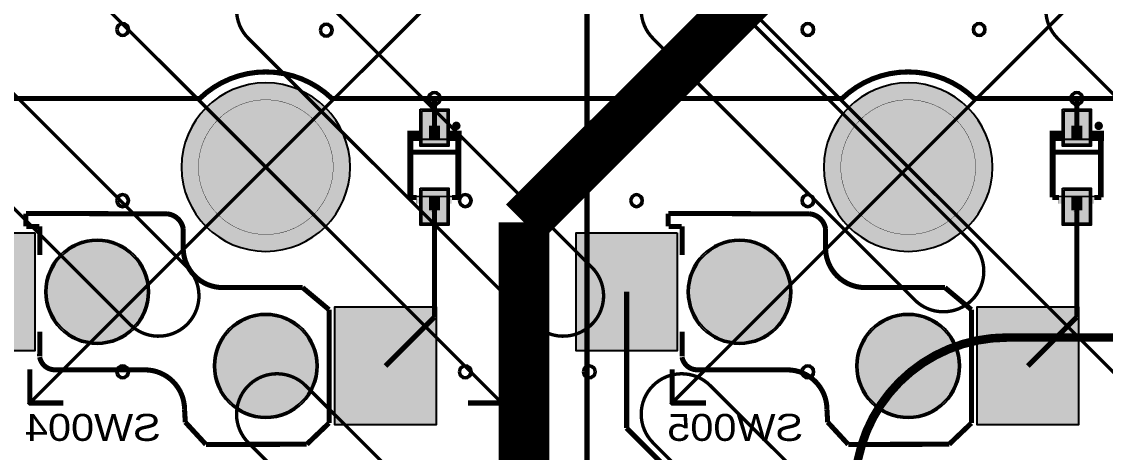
# Model space of a CAD drawing. Header units: millimetres. Extents: x -3 to 238, y -92 to 6.
# Drawn here: x 78.49 to 110.62, y -27.99 to -15.21 of the extents above; entities that cross this region are included whole.
import ezdxf
from ezdxf.enums import TextEntityAlignment as Align

# ---------------------------------------------------------------- set-up
doc = ezdxf.new("R2010")
doc.units = ezdxf.units.MM
doc.header["$MEASUREMENT"] = 0
for name, color, linetype, true_color in [('Bottom-Layer', 7, 'Continuous', 0x0000ff), ('Bottom-Paste-Mask-Layer', 7, 'Continuous', 0x800000), ('Bottom-Silkscreen-Layer', 7, 'Continuous', 0x66cc33), ('Bottom-Solder-Mask-Layer', 7, 'Continuous', 0xaa00ff), ('Component-Marking-Layer', 7, 'Continuous', 0x66ffcc), ('Component-Shape-Layer', 7, 'Continuous', 0x00cccc), ('Document-Layer', 7, 'Continuous', 0xffffff), ('F.Adhes', 7, 'Continuous', 0x9069e9), ('Hole-Layer', 7, 'Continuous', 0x222222), ('Multi-Layer', 7, 'Continuous', 0xc0c0c0), ('Pin-Floating-Layer', 7, 'Continuous', 0xff99ff), ('Pin-Soldering-Layer', 7, 'Continuous', 0xcc9999), ('Top-Layer', 7, 'Continuous', 0xff0000), ('Top-Paste-Mask-Layer', 7, 'Continuous', 0x808080), ('Top-Solder-Mask-Layer', 7, 'Continuous', 0x800080)]:
    doc.layers.add(name, color=color, linetype=linetype, true_color=true_color)
doc.styles.get("Standard").update_dxf_attribs({"font": 'arial.ttf'})

msp = doc.modelspace()

# ---------------------------------------------------------------- hatches: boundary and pattern name
at = {"layer": 'Bottom-Layer'}
for points in [[(83.225, -19.525, 1), (88.225, -19.525, 1)], [(102.275, -19.525, 1), (107.275, -19.525, 1)], [(90.35, -17.852), (91.1, -17.852), (91.1, -18.852), (90.35, -18.852)], [(109.4, -17.852), (110.15, -17.852), (110.15, -18.852), (109.4, -18.852)], [(90.35, -20.198), (91.1, -20.198), (91.1, -21.198), (90.35, -21.198)], [(109.4, -20.198), (110.15, -20.198), (110.15, -21.198), (109.4, -21.198)], [(78.875, -21.475), (78.875, -24.975), (75.875, -24.975), (75.875, -21.475)], [(97.925, -21.475), (97.925, -24.975), (94.925, -24.975), (94.925, -21.475)], [(79.175, -23.225, 1), (82.275, -23.225, 1)], [(98.225, -23.225, 1), (101.325, -23.225, 1)], [(90.775, -23.675), (90.775, -27.175), (87.775, -27.175), (87.775, -23.675)], [(109.825, -23.675), (109.825, -27.175), (106.825, -27.175), (106.825, -23.675)], [(84.175, -25.425, 1), (87.275, -25.425, 1)], [(103.225, -25.425, 1), (106.325, -25.425, 1)]]:
    msp.add_hatch(color=256, dxfattribs=at).paths.add_polyline_path(points)
at = {"layer": 'Bottom-Paste-Mask-Layer'}
for points in [[(83.225, -19.525, 1), (88.225, -19.525, 1)], [(102.275, -19.525, 1), (107.275, -19.525, 1)], [(90.35, -17.852), (91.1, -17.852), (91.1, -18.852), (90.35, -18.852)], [(109.4, -17.852), (110.15, -17.852), (110.15, -18.852), (109.4, -18.852)], [(90.35, -20.198), (91.1, -20.198), (91.1, -21.198), (90.35, -21.198)], [(109.4, -20.198), (110.15, -20.198), (110.15, -21.198), (109.4, -21.198)], [(78.875, -21.475), (78.875, -24.975), (75.875, -24.975), (75.875, -21.475)], [(97.925, -21.475), (97.925, -24.975), (94.925, -24.975), (94.925, -21.475)], [(79.175, -23.225, 1), (82.275, -23.225, 1)], [(98.225, -23.225, 1), (101.325, -23.225, 1)], [(90.775, -23.675), (90.775, -27.175), (87.775, -27.175), (87.775, -23.675)], [(109.825, -23.675), (109.825, -27.175), (106.825, -27.175), (106.825, -23.675)], [(84.175, -25.425, 1), (87.275, -25.425, 1)], [(103.225, -25.425, 1), (106.325, -25.425, 1)]]:
    msp.add_hatch(color=256, dxfattribs=at).paths.add_polyline_path(points)
at = {"layer": 'Bottom-Silkscreen-Layer'}
for points in [[(89.923, -18.75), (90.275, -18.75), (90.275, -18.445), (89.923, -18.445)], [(89.923, -18.75), (90.275, -18.75), (90.275, -18.445), (89.923, -18.445)], [(91.528, -18.75), (91.175, -18.75), (91.175, -18.445), (91.528, -18.445)], [(91.528, -18.75), (91.175, -18.75), (91.175, -18.445), (91.528, -18.445)], [(108.973, -18.75), (109.325, -18.75), (109.325, -18.445), (108.973, -18.445)], [(108.973, -18.75), (109.325, -18.75), (109.325, -18.445), (108.973, -18.445)], [(110.578, -18.75), (110.225, -18.75), (110.225, -18.445), (110.578, -18.445)], [(110.578, -18.75), (110.225, -18.75), (110.225, -18.445), (110.578, -18.445)]]:
    msp.add_hatch(color=256, dxfattribs=at).paths.add_polyline_path(points)
at = {"layer": 'Bottom-Solder-Mask-Layer'}
for points in [[(83.225, -19.525, 1), (88.225, -19.525, 1)], [(102.275, -19.525, 1), (107.275, -19.525, 1)], [(90.299, -17.801), (91.151, -17.801), (91.151, -18.903), (90.299, -18.903)], [(109.349, -17.801), (110.201, -17.801), (110.201, -18.903), (109.349, -18.903)], [(90.299, -20.147), (91.151, -20.147), (91.151, -21.249), (90.299, -21.249)], [(109.349, -20.147), (110.201, -20.147), (110.201, -21.249), (109.349, -21.249)], [(78.875, -21.475), (78.875, -24.975), (75.875, -24.975), (75.875, -21.475)], [(97.925, -21.475), (97.925, -24.975), (94.925, -24.975), (94.925, -21.475)], [(79.175, -23.225, 1), (82.275, -23.225, 1)], [(98.225, -23.225, 1), (101.325, -23.225, 1)], [(90.775, -23.675), (90.775, -27.175), (87.775, -27.175), (87.775, -23.675)], [(109.825, -23.675), (109.825, -27.175), (106.825, -27.175), (106.825, -23.675)], [(84.175, -25.425, 1), (87.275, -25.425, 1)], [(103.225, -25.425, 1), (106.325, -25.425, 1)]]:
    msp.add_hatch(color=256, dxfattribs=at).paths.add_polyline_path(points)
at = {"layer": 'Component-Marking-Layer'}
for points in [[(91.315, -18.3, 1), (91.435, -18.3, 1)], [(91.315, -18.3, 1), (91.435, -18.3, 1)], [(110.365, -18.3, 1), (110.485, -18.3, 1)], [(110.365, -18.3, 1), (110.485, -18.3, 1)]]:
    msp.add_hatch(color=256, dxfattribs=at).paths.add_polyline_path(points)
at = {"layer": 'Document-Layer'}
for points in [[(90.655, -18.3), (90.811, -18.3), (90.811, -18.924), (90.655, -18.924)], [(90.655, -18.3), (90.811, -18.3), (90.811, -18.924), (90.655, -18.924)], [(109.705, -18.3), (109.861, -18.3), (109.861, -18.924), (109.705, -18.924)], [(109.705, -18.3), (109.861, -18.3), (109.861, -18.924), (109.705, -18.924)], [(90.635, -20.84), (90.791, -20.84), (90.791, -20.216), (90.635, -20.216)], [(90.635, -20.84), (90.791, -20.84), (90.791, -20.216), (90.635, -20.216)], [(109.685, -20.84), (109.841, -20.84), (109.841, -20.216), (109.685, -20.216)], [(109.685, -20.84), (109.841, -20.84), (109.841, -20.216), (109.685, -20.216)], [(90.195, -20.608), (91.235, -20.608), (91.235, -20.452), (90.195, -20.452)], [(90.195, -20.608), (91.235, -20.608), (91.235, -20.452), (90.195, -20.452)], [(109.245, -20.608), (110.285, -20.608), (110.285, -20.452), (109.245, -20.452)], [(109.245, -20.608), (110.285, -20.608), (110.285, -20.452), (109.245, -20.452)]]:
    msp.add_hatch(color=256, dxfattribs=at).paths.add_polyline_path(points)
at = {"layer": 'Hole-Layer'}
for points in [[(83.225, -19.525, 1), (88.225, -19.525, 1)], [(102.275, -19.525, 1), (107.275, -19.525, 1)], [(79.225, -23.225, 1), (82.225, -23.225, 1)], [(98.275, -23.225, 1), (101.275, -23.225, 1)], [(84.225, -25.425, 1), (87.225, -25.425, 1)], [(103.275, -25.425, 1), (106.275, -25.425, 1)]]:
    msp.add_hatch(color=256, dxfattribs=at).paths.add_polyline_path(points)
at = {"layer": 'Multi-Layer'}
for points in [[(83.225, -19.525, 1), (88.225, -19.525, 1)], [(83.225, -19.525, 1), (88.225, -19.525, 1)], [(83.225, -19.525, 1), (88.225, -19.525, 1)], [(102.275, -19.525, 1), (107.275, -19.525, 1)], [(102.275, -19.525, 1), (107.275, -19.525, 1)], [(102.275, -19.525, 1), (107.275, -19.525, 1)], [(79.175, -23.225, 1), (82.275, -23.225, 1)], [(79.175, -23.225, 1), (82.275, -23.225, 1)], [(79.175, -23.225, 1), (82.275, -23.225, 1)], [(98.225, -23.225, 1), (101.325, -23.225, 1)], [(98.225, -23.225, 1), (101.325, -23.225, 1)], [(98.225, -23.225, 1), (101.325, -23.225, 1)], [(84.175, -25.425, 1), (87.275, -25.425, 1)], [(84.175, -25.425, 1), (87.275, -25.425, 1)], [(84.175, -25.425, 1), (87.275, -25.425, 1)], [(103.225, -25.425, 1), (106.325, -25.425, 1)], [(103.225, -25.425, 1), (106.325, -25.425, 1)], [(103.225, -25.425, 1), (106.325, -25.425, 1)]]:
    msp.add_hatch(color=256, dxfattribs=at).paths.add_polyline_path(points)
at = {"layer": 'Pin-Floating-Layer'}
for points in [[(90.565, -18.71), (90.885, -18.71), (90.885, -18.59), (90.565, -18.59)], [(90.565, -18.71), (90.885, -18.71), (90.885, -18.59), (90.565, -18.59)], [(109.615, -18.71), (109.935, -18.71), (109.935, -18.59), (109.615, -18.59)], [(109.615, -18.71), (109.935, -18.71), (109.935, -18.59), (109.615, -18.59)], [(90.565, -20.51), (90.885, -20.51), (90.885, -20.39), (90.565, -20.39)], [(90.565, -20.51), (90.885, -20.51), (90.885, -20.39), (90.565, -20.39)], [(109.615, -20.51), (109.935, -20.51), (109.935, -20.39), (109.615, -20.39)], [(109.615, -20.51), (109.935, -20.51), (109.935, -20.39), (109.615, -20.39)]]:
    msp.add_hatch(color=256, dxfattribs=at).paths.add_polyline_path(points)
at = {"layer": 'Pin-Soldering-Layer'}
for points in [[(90.565, -18.6), (90.885, -18.6), (90.885, -18.3), (90.565, -18.3)], [(90.565, -18.6), (90.885, -18.6), (90.885, -18.3), (90.565, -18.3)], [(109.615, -18.6), (109.935, -18.6), (109.935, -18.3), (109.615, -18.3)], [(109.615, -18.6), (109.935, -18.6), (109.935, -18.3), (109.615, -18.3)], [(90.565, -20.8), (90.885, -20.8), (90.885, -20.5), (90.565, -20.5)], [(90.565, -20.8), (90.885, -20.8), (90.885, -20.5), (90.565, -20.5)], [(109.615, -20.8), (109.935, -20.8), (109.935, -20.5), (109.615, -20.5)], [(109.615, -20.8), (109.935, -20.8), (109.935, -20.5), (109.615, -20.5)]]:
    msp.add_hatch(color=256, dxfattribs=at).paths.add_polyline_path(points)
at = {"layer": 'Top-Layer'}
for points in [[(83.225, -19.525, 1), (88.225, -19.525, 1)], [(102.275, -19.525, 1), (107.275, -19.525, 1)], [(79.175, -23.225, 1), (82.275, -23.225, 1)], [(98.225, -23.225, 1), (101.325, -23.225, 1)], [(84.175, -25.425, 1), (87.275, -25.425, 1)], [(103.225, -25.425, 1), (106.325, -25.425, 1)]]:
    msp.add_hatch(color=256, dxfattribs=at).paths.add_polyline_path(points)
at = {"layer": 'Top-Paste-Mask-Layer'}
for points in [[(83.225, -19.525, 1), (88.225, -19.525, 1)], [(102.275, -19.525, 1), (107.275, -19.525, 1)], [(79.175, -23.225, 1), (82.275, -23.225, 1)], [(98.225, -23.225, 1), (101.325, -23.225, 1)], [(84.175, -25.425, 1), (87.275, -25.425, 1)], [(103.225, -25.425, 1), (106.325, -25.425, 1)]]:
    msp.add_hatch(color=256, dxfattribs=at).paths.add_polyline_path(points)
at = {"layer": 'Top-Solder-Mask-Layer'}
for points in [[(83.225, -19.525, 1), (88.225, -19.525, 1)], [(102.275, -19.525, 1), (107.275, -19.525, 1)], [(79.175, -23.225, 1), (82.275, -23.225, 1)], [(98.225, -23.225, 1), (101.325, -23.225, 1)], [(84.175, -25.425, 1), (87.275, -25.425, 1)], [(103.225, -25.425, 1), (106.325, -25.425, 1)]]:
    msp.add_hatch(color=256, dxfattribs=at).paths.add_polyline_path(points)

# ---------------------------------------------------------------- linework, layer by layer
at = {"layer": 'Bottom-Layer'}
for points, const_width in [([(102.357, -12.189), (93.381, -21.165)], 1.5), ([(90.725, -18.352), (90.725, -17.489)], 0.152), ([(109.775, -18.352), (109.775, -17.489)], 0.152), ([(93.381, -21.165), (93.381, -28.755)], 1.5), ([(90.725, -20.698), (90.725, -23.975)], 0.152), ([(109.775, -20.698), (109.775, -23.975)], 0.152), ([(96.425, -27.269), (96.425, -23.225)], 0.152), ([(90.725, -23.975), (89.275, -25.425)], 0.152), ([(109.775, -23.975), (108.325, -25.425)], 0.152), ([(98.455, -29.299), (96.425, -27.269)], 0.152)]:
    msp.add_lwpolyline(points, dxfattribs=dict(at, const_width=const_width))
for points in [[(83.225, -19.525, 1), (88.225, -19.525), (88.225, -19.525, 1), (83.225, -19.525)], [(102.275, -19.525, 1), (107.275, -19.525), (107.275, -19.525, 1), (102.275, -19.525)]]:
    msp.add_lwpolyline(points, format="xyb", dxfattribs=at)
for points in [[(90.35, -17.852), (91.1, -17.852), (91.1, -18.852), (90.35, -18.852)], [(109.4, -17.852), (110.15, -17.852), (110.15, -18.852), (109.4, -18.852)], [(90.35, -20.198), (91.1, -20.198), (91.1, -21.198), (90.35, -21.198)], [(109.4, -20.198), (110.15, -20.198), (110.15, -21.198), (109.4, -21.198)], [(78.875, -21.475), (78.875, -24.975), (75.875, -24.975), (75.875, -21.475)], [(97.925, -21.475), (97.925, -24.975), (94.925, -24.975), (94.925, -21.475)], [(90.775, -23.675), (90.775, -27.175), (87.775, -27.175), (87.775, -23.675)], [(109.825, -23.675), (109.825, -27.175), (106.825, -27.175), (106.825, -23.675)]]:
    msp.add_lwpolyline(points, close=True, dxfattribs=at)
for points in [[(79.175, -23.225, 1), (82.275, -23.225, 1)], [(98.225, -23.225, 1), (101.325, -23.225, 1)], [(84.175, -25.425, 1), (87.275, -25.425, 1)], [(103.225, -25.425, 1), (106.325, -25.425, 1)]]:
    msp.add_lwpolyline(points, format="xyb", close=True, dxfattribs=at)
at = {"layer": 'Bottom-Paste-Mask-Layer'}
for points in [[(83.225, -19.525, 1), (88.225, -19.525), (88.225, -19.525, 1), (83.225, -19.525)], [(102.275, -19.525, 1), (107.275, -19.525), (107.275, -19.525, 1), (102.275, -19.525)]]:
    msp.add_lwpolyline(points, format="xyb", dxfattribs=at)
for points in [[(90.35, -17.852), (91.1, -17.852), (91.1, -18.852), (90.35, -18.852)], [(109.4, -17.852), (110.15, -17.852), (110.15, -18.852), (109.4, -18.852)], [(90.35, -20.198), (91.1, -20.198), (91.1, -21.198), (90.35, -21.198)], [(109.4, -20.198), (110.15, -20.198), (110.15, -21.198), (109.4, -21.198)], [(78.875, -21.475), (78.875, -24.975), (75.875, -24.975), (75.875, -21.475)], [(97.925, -21.475), (97.925, -24.975), (94.925, -24.975), (94.925, -21.475)], [(90.775, -23.675), (90.775, -27.175), (87.775, -27.175), (87.775, -23.675)], [(109.825, -23.675), (109.825, -27.175), (106.825, -27.175), (106.825, -23.675)]]:
    msp.add_lwpolyline(points, close=True, dxfattribs=at)
for points in [[(79.175, -23.225, 1), (82.275, -23.225, 1)], [(98.225, -23.225, 1), (101.325, -23.225, 1)], [(84.175, -25.425, 1), (87.275, -25.425, 1)], [(103.225, -25.425, 1), (106.325, -25.425, 1)]]:
    msp.add_lwpolyline(points, format="xyb", close=True, dxfattribs=at)
at = {"layer": 'Bottom-Silkscreen-Layer', "const_width": 0.00508}
for points in [[(89.923, -18.75), (90.275, -18.75), (90.275, -18.445), (89.923, -18.445)], [(89.923, -18.75), (90.275, -18.75), (90.275, -18.445), (89.923, -18.445)], [(91.528, -18.75), (91.175, -18.75), (91.175, -18.445), (91.528, -18.445)], [(91.528, -18.75), (91.175, -18.75), (91.175, -18.445), (91.528, -18.445)], [(108.973, -18.75), (109.325, -18.75), (109.325, -18.445), (108.973, -18.445)], [(108.973, -18.75), (109.325, -18.75), (109.325, -18.445), (108.973, -18.445)], [(110.578, -18.75), (110.225, -18.75), (110.225, -18.445), (110.578, -18.445)], [(110.578, -18.75), (110.225, -18.75), (110.225, -18.445), (110.578, -18.445)]]:
    msp.add_lwpolyline(points, close=True, dxfattribs=at)
at = {"layer": 'Bottom-Silkscreen-Layer'}
for points, const_width in [([(89.999, -18.674), (89.999, -20.426)], 0.152), ([(89.999, -18.674), (89.999, -20.426)], 0.152), ([(91.451, -18.674), (91.451, -20.426)], 0.152), ([(91.451, -18.674), (91.451, -20.426)], 0.152), ([(109.049, -18.674), (109.049, -20.426)], 0.152), ([(109.049, -18.674), (109.049, -20.426)], 0.152), ([(110.501, -18.674), (110.501, -20.426)], 0.152), ([(110.501, -18.674), (110.501, -20.426)], 0.152), ([(89.999, -19.078), (91.451, -19.078)], 0.152), ([(89.999, -19.078), (91.451, -19.078)], 0.152), ([(109.049, -19.078), (110.501, -19.078)], 0.152), ([(109.049, -19.078), (110.501, -19.078)], 0.152), ([(89.999, -20.426), (90.195, -20.426)], 0.152), ([(89.999, -20.426), (90.195, -20.426)], 0.152), ([(91.451, -20.426), (91.245, -20.426)], 0.152), ([(91.451, -20.426), (91.245, -20.426)], 0.152), ([(109.049, -20.426), (109.245, -20.426)], 0.152), ([(109.049, -20.426), (109.245, -20.426)], 0.152), ([(110.501, -20.426), (110.295, -20.426)], 0.152), ([(110.501, -20.426), (110.295, -20.426)], 0.152), ([(78.61, -21.287), (78.61, -20.904)], 0.15), ([(78.61, -21.287), (78.61, -20.904)], 0.15), ([(82.804, -20.912), (78.617, -20.9)], 0.15), ([(82.804, -20.912), (78.617, -20.9)], 0.15), ([(97.66, -21.287), (97.66, -20.904)], 0.15), ([(97.66, -21.287), (97.66, -20.904)], 0.15), ([(101.854, -20.912), (97.667, -20.9)], 0.15), ([(101.854, -20.912), (97.667, -20.9)], 0.15), ([(79.009, -21.287), (78.627, -21.287)], 0.15), ([(79.009, -21.287), (78.627, -21.287)], 0.15), ([(79.025, -21.287), (79.025, -22.131)], 0.15), ([(79.025, -21.287), (79.025, -22.131)], 0.15), ([(83.275, -21.354), (83.275, -21.925)], 0.15), ([(83.275, -21.354), (83.275, -21.925)], 0.15), ([(98.059, -21.287), (97.677, -21.287)], 0.15), ([(98.059, -21.287), (97.677, -21.287)], 0.15), ([(98.075, -21.287), (98.075, -22.131)], 0.15), ([(98.075, -21.287), (98.075, -22.131)], 0.15), ([(102.325, -21.354), (102.325, -21.925)], 0.15), ([(102.325, -21.354), (102.325, -21.925)], 0.15), ([(86.815, -23.1), (84.45, -23.1)], 0.15), ([(86.815, -23.1), (84.45, -23.1)], 0.15), ([(87.6, -23.756), (86.815, -23.1)], 0.15), ([(87.6, -23.756), (86.815, -23.1)], 0.15), ([(105.865, -23.1), (103.5, -23.1)], 0.15), ([(105.865, -23.1), (103.5, -23.1)], 0.15), ([(106.65, -23.756), (105.865, -23.1)], 0.15), ([(106.65, -23.756), (105.865, -23.1)], 0.15), ([(87.6, -23.756), (87.6, -27.121)], 0.15), ([(87.6, -23.756), (87.6, -27.121)], 0.15), ([(106.65, -23.756), (106.65, -27.121)], 0.15), ([(106.65, -23.756), (106.65, -27.121)], 0.15), ([(79.025, -24.405), (79.019, -25.138)], 0.15), ([(79.025, -24.405), (79.019, -25.138)], 0.15), ([(98.075, -24.405), (98.069, -25.138)], 0.15), ([(98.075, -24.405), (98.069, -25.138)], 0.15), ([(82.14, -25.542), (79.477, -25.54)], 0.15), ([(82.14, -25.542), (79.477, -25.54)], 0.15), ([(101.191, -25.542), (98.527, -25.54)], 0.15), ([(101.191, -25.542), (98.527, -25.54)], 0.15), ([(83.315, -26.717), (83.338, -27.094)], 0.15), ([(83.315, -26.717), (83.338, -27.094)], 0.15), ([(102.366, -26.717), (102.388, -27.094)], 0.15), ([(102.366, -26.717), (102.388, -27.094)], 0.15), ([(83.338, -27.094), (83.947, -27.755)], 0.15), ([(83.338, -27.094), (83.947, -27.755)], 0.15), ([(86.941, -27.75), (87.6, -27.121)], 0.15), ([(86.941, -27.75), (87.6, -27.121)], 0.15), ([(102.388, -27.094), (102.997, -27.755)], 0.15), ([(102.388, -27.094), (102.997, -27.755)], 0.15), ([(105.991, -27.75), (106.65, -27.121)], 0.15), ([(105.991, -27.75), (106.65, -27.121)], 0.15), ([(86.941, -27.75), (83.947, -27.755)], 0.15), ([(86.941, -27.75), (83.947, -27.755)], 0.15), ([(105.991, -27.75), (102.997, -27.755)], 0.15), ([(105.991, -27.75), (102.997, -27.755)], 0.15)]:
    msp.add_lwpolyline(points, dxfattribs=dict(at, const_width=const_width))
at = {"layer": 'Bottom-Silkscreen-Layer', "const_width": 0.15}
for points in [[(82.804, -20.912, -0.338), (83.275, -21.354)], [(82.804, -20.912, -0.338), (83.275, -21.354)], [(101.854, -20.912, -0.338), (102.325, -21.354)], [(101.854, -20.912, -0.338), (102.325, -21.354)], [(84.45, -23.1, -0.414), (83.275, -21.925)], [(84.45, -23.1, -0.414), (83.275, -21.925)], [(103.5, -23.1, -0.414), (102.325, -21.925)], [(103.5, -23.1, -0.414), (102.325, -21.925)], [(79.477, -25.54, -0.369), (79.02, -25.164)], [(79.477, -25.54, -0.369), (79.02, -25.164)], [(98.527, -25.54, -0.369), (98.07, -25.164)], [(98.527, -25.54, -0.369), (98.07, -25.164)], [(82.14, -25.542, -0.414), (83.315, -26.717)], [(82.14, -25.542, -0.414), (83.315, -26.717)], [(101.191, -25.542, -0.414), (102.366, -26.717)], [(101.191, -25.542, -0.414), (102.366, -26.717)]]:
    msp.add_lwpolyline(points, format="xyb", dxfattribs=at)
at = {"layer": 'Bottom-Solder-Mask-Layer'}
for points in [[(83.225, -19.525, 1), (88.225, -19.525), (88.225, -19.525, 1), (83.225, -19.525)], [(102.275, -19.525, 1), (107.275, -19.525), (107.275, -19.525, 1), (102.275, -19.525)]]:
    msp.add_lwpolyline(points, format="xyb", dxfattribs=at)
for points in [[(90.299, -17.801), (91.151, -17.801), (91.151, -18.903), (90.299, -18.903)], [(109.349, -17.801), (110.201, -17.801), (110.201, -18.903), (109.349, -18.903)], [(90.299, -20.147), (91.151, -20.147), (91.151, -21.249), (90.299, -21.249)], [(109.349, -20.147), (110.201, -20.147), (110.201, -21.249), (109.349, -21.249)], [(78.875, -21.475), (78.875, -24.975), (75.875, -24.975), (75.875, -21.475)], [(97.925, -21.475), (97.925, -24.975), (94.925, -24.975), (94.925, -21.475)], [(90.775, -23.675), (90.775, -27.175), (87.775, -27.175), (87.775, -23.675)], [(109.825, -23.675), (109.825, -27.175), (106.825, -27.175), (106.825, -23.675)]]:
    msp.add_lwpolyline(points, close=True, dxfattribs=at)
for points in [[(79.175, -23.225, 1), (82.275, -23.225, 1)], [(98.225, -23.225, 1), (101.325, -23.225, 1)], [(84.175, -25.425, 1), (87.275, -25.425, 1)], [(103.225, -25.425, 1), (106.325, -25.425, 1)]]:
    msp.add_lwpolyline(points, format="xyb", close=True, dxfattribs=at)
at = {"layer": 'Component-Marking-Layer', "const_width": 0.129}
for points in [[(91.315, -18.3, 1), (91.435, -18.3), (91.435, -18.3, 1), (91.315, -18.3)], [(91.315, -18.3, 1), (91.435, -18.3), (91.435, -18.3, 1), (91.315, -18.3)], [(110.365, -18.3, 1), (110.485, -18.3), (110.485, -18.3, 1), (110.365, -18.3)], [(110.365, -18.3, 1), (110.485, -18.3), (110.485, -18.3, 1), (110.365, -18.3)]]:
    msp.add_lwpolyline(points, format="xyb", dxfattribs=at)
at = {"layer": 'Component-Shape-Layer', "const_width": 0.0508}
for points in [[(90.075, -20.4), (91.375, -20.4), (91.375, -18.7), (90.075, -18.7)], [(90.075, -20.4), (91.375, -20.4), (91.375, -18.7), (90.075, -18.7)], [(109.125, -20.4), (110.425, -20.4), (110.425, -18.7), (109.125, -18.7)], [(109.125, -20.4), (110.425, -20.4), (110.425, -18.7), (109.125, -18.7)]]:
    msp.add_lwpolyline(points, close=True, dxfattribs=at)
at = {"layer": 'Document-Layer'}
for points, const_width in [([(95.25, -10), (95.25, -29.05)], 0.15), ([(95.25, -29.05), (95.25, -10)], 0.15), ([(95.25, -10), (95.25, -29.05)], 0.15), ([(95.25, -29.05), (95.25, -10)], 0.15), ([(78.675, -12.474), (92.774, -26.574)], 0.1), ([(78.675, -26.574), (92.774, -12.474)], 0.1), ([(97.723, -12.474), (111.824, -26.574)], 0.1), ([(97.723, -26.574), (111.824, -12.474)], 0.1), ([(78.725, -25.525), (78.725, -26.525)], 0.15), ([(78.725, -25.525), (78.725, -26.525)], 0.15), ([(92.725, -26.525), (92.725, -25.525)], 0.15), ([(92.725, -26.525), (92.725, -25.525)], 0.15), ([(97.775, -25.525), (97.775, -26.525)], 0.15), ([(97.775, -25.525), (97.775, -26.525)], 0.15), ([(78.725, -26.525), (79.725, -26.525)], 0.15), ([(78.725, -26.525), (79.725, -26.525)], 0.15), ([(91.725, -26.525), (92.725, -26.525)], 0.15), ([(91.725, -26.525), (92.725, -26.525)], 0.15), ([(97.775, -26.525), (98.775, -26.525)], 0.15), ([(97.775, -26.525), (98.775, -26.525)], 0.15)]:
    msp.add_lwpolyline(points, dxfattribs=dict(at, const_width=const_width))
for points, const_width in [([(74.906, -14.009, 1), (73.209, -15.706), (81.694, -24.191, 1), (83.391, -22.494)], 0.1), ([(93.694, -24.191, 1), (95.391, -22.494), (86.906, -14.009, 1), (85.209, -15.706)], 0.1), ([(106.667, -21.77), (98.906, -14.009, 1), (97.209, -15.706), (104.97, -23.467, 1)], 0.1), ([(116.701, -23.198, 1), (118.398, -21.501), (110.906, -14.009, 1), (109.209, -15.706)], 0.1), ([(120.9, -24.583), (107.7, -24.583, 1), (107.7, -33.583), (120.9, -33.583, 1)], 0.254), ([(107.7, -33.549), (120.9, -33.549, 1), (120.9, -24.549), (107.7, -24.549, 1)], 0.1), ([(86.906, -26.009, 1), (85.209, -27.706), (93.694, -36.191, 1), (95.391, -34.494)], 0.1), ([(101.962, -32.509, 0.061), (101.783, -32.28), (97.209, -27.706, -1), (98.906, -26.009), (101.896, -28.999, -0.168), (102.239, -29.704, 0.336), (106.85, -34.483, -0.584), (107.462, -36.114, -0.44), (105.694, -36.191), (104.469, -34.966, 0.061), (104.24, -34.787, -0.122)], 0.1)]:
    msp.add_lwpolyline(points, format="xyb", close=True, dxfattribs=dict(at, const_width=const_width))
at = {"layer": 'Document-Layer', "const_width": 0.01}
for points in [[(83.725, -19.525, 1), (87.725, -19.525), (87.725, -19.525, 1), (83.725, -19.525)], [(83.725, -19.525, 1), (87.725, -19.525), (87.725, -19.525, 1), (83.725, -19.525)], [(102.775, -19.525, 1), (106.775, -19.525), (106.775, -19.525, 1), (102.775, -19.525)], [(102.775, -19.525, 1), (106.775, -19.525), (106.775, -19.525, 1), (102.775, -19.525)]]:
    msp.add_lwpolyline(points, format="xyb", dxfattribs=at)
at = {"layer": 'Document-Layer', "const_width": 0.00508}
for points in [[(90.655, -18.3), (90.811, -18.3), (90.811, -18.924), (90.655, -18.924)], [(90.655, -18.3), (90.811, -18.3), (90.811, -18.924), (90.655, -18.924)], [(109.705, -18.3), (109.861, -18.3), (109.861, -18.924), (109.705, -18.924)], [(109.705, -18.3), (109.861, -18.3), (109.861, -18.924), (109.705, -18.924)], [(90.635, -20.84), (90.791, -20.84), (90.791, -20.216), (90.635, -20.216)], [(90.635, -20.84), (90.791, -20.84), (90.791, -20.216), (90.635, -20.216)], [(109.685, -20.84), (109.841, -20.84), (109.841, -20.216), (109.685, -20.216)], [(109.685, -20.84), (109.841, -20.84), (109.841, -20.216), (109.685, -20.216)], [(90.195, -20.608), (91.235, -20.608), (91.235, -20.452), (90.195, -20.452)], [(90.195, -20.608), (91.235, -20.608), (91.235, -20.452), (90.195, -20.452)], [(109.245, -20.608), (110.285, -20.608), (110.285, -20.452), (109.245, -20.452)], [(109.245, -20.608), (110.285, -20.608), (110.285, -20.452), (109.245, -20.452)]]:
    msp.add_lwpolyline(points, close=True, dxfattribs=at)
at = {"layer": 'F.Adhes', "const_width": 0.15}
for points in [[(78.725, -25.525), (78.725, -26.525)], [(78.725, -26.525), (78.725, -25.525)], [(78.725, -25.525), (78.725, -26.525)], [(78.725, -26.525), (78.725, -25.525)], [(92.725, -26.525), (92.725, -25.525)], [(92.725, -26.525), (92.725, -25.525)], [(92.725, -26.525), (92.725, -25.525)], [(92.725, -26.525), (92.725, -25.525)], [(97.775, -25.525), (97.775, -26.525)], [(97.775, -26.525), (97.775, -25.525)], [(97.775, -25.525), (97.775, -26.525)], [(97.775, -26.525), (97.775, -25.525)], [(78.725, -26.525), (79.725, -26.525)], [(79.725, -26.525), (78.725, -26.525)], [(78.725, -26.525), (79.725, -26.525)], [(79.725, -26.525), (78.725, -26.525)], [(91.725, -26.525), (92.725, -26.525)], [(91.725, -26.525), (92.725, -26.525)], [(91.725, -26.525), (92.725, -26.525)], [(91.725, -26.525), (92.725, -26.525)], [(97.775, -26.525), (98.775, -26.525)], [(98.775, -26.525), (97.775, -26.525)], [(97.775, -26.525), (98.775, -26.525)], [(98.775, -26.525), (97.775, -26.525)]]:
    msp.add_lwpolyline(points, dxfattribs=at)
at = {"layer": 'Hole-Layer'}
for points in [[(81.33, -15.44, 1), (81.63, -15.44, 1)], [(87.368, -15.46, 1), (87.668, -15.46, 1)], [(101.65, -15.44, 1), (101.95, -15.44, 1)], [(106.73, -15.44, 1), (107.03, -15.44, 1)], [(90.575, -17.489, 1), (90.875, -17.489, 1)], [(109.625, -17.489, 1), (109.925, -17.489, 1)], [(81.33, -20.52, 1), (81.63, -20.52, 1)], [(91.49, -20.52, 1), (91.79, -20.52, 1)], [(96.57, -20.52, 1), (96.87, -20.52, 1)], [(101.65, -20.52, 1), (101.95, -20.52, 1)], [(79.225, -23.225, 1), (82.225, -23.225, 1)], [(98.275, -23.225, 1), (101.275, -23.225, 1)], [(84.225, -25.425, 1), (87.225, -25.425, 1)], [(103.275, -25.425, 1), (106.275, -25.425, 1)], [(81.33, -25.6, 1), (81.63, -25.6, 1)], [(91.49, -25.6, 1), (91.79, -25.6, 1)], [(95.17, -25.602, 1), (95.47, -25.602, 1)], [(101.65, -25.6, 1), (101.95, -25.6, 1)]]:
    msp.add_lwpolyline(points, format="xyb", close=True, dxfattribs=at)
for points in [[(83.225, -19.525, 1), (88.225, -19.525), (88.225, -19.525, 1), (83.225, -19.525)], [(102.275, -19.525, 1), (107.275, -19.525), (107.275, -19.525, 1), (102.275, -19.525)]]:
    msp.add_lwpolyline(points, format="xyb", dxfattribs=at)
at = {"layer": 'Multi-Layer'}
for points in [[(81.28, -15.44, 1), (81.68, -15.44), (81.68, -15.44, 1), (81.28, -15.44)], [(87.318, -15.46, 1), (87.718, -15.46), (87.718, -15.46, 1), (87.318, -15.46)], [(101.6, -15.44, 1), (102, -15.44), (102, -15.44, 1), (101.6, -15.44)], [(106.68, -15.44, 1), (107.08, -15.44), (107.08, -15.44, 1), (106.68, -15.44)], [(83.225, -19.525, 1), (88.225, -19.525), (88.225, -19.525, 1), (83.225, -19.525)], [(83.225, -19.525, 1), (88.225, -19.525), (88.225, -19.525, 1), (83.225, -19.525)], [(83.225, -19.525, 1), (88.225, -19.525), (88.225, -19.525, 1), (83.225, -19.525)], [(102.275, -19.525, 1), (107.275, -19.525), (107.275, -19.525, 1), (102.275, -19.525)], [(102.275, -19.525, 1), (107.275, -19.525), (107.275, -19.525, 1), (102.275, -19.525)], [(102.275, -19.525, 1), (107.275, -19.525), (107.275, -19.525, 1), (102.275, -19.525)], [(90.525, -17.489, 1), (90.925, -17.489), (90.925, -17.489, 1), (90.525, -17.489)], [(109.575, -17.489, 1), (109.975, -17.489), (109.975, -17.489, 1), (109.575, -17.489)], [(81.28, -20.52, 1), (81.68, -20.52), (81.68, -20.52, 1), (81.28, -20.52)], [(91.44, -20.52, 1), (91.84, -20.52), (91.84, -20.52, 1), (91.44, -20.52)], [(96.52, -20.52, 1), (96.92, -20.52), (96.92, -20.52, 1), (96.52, -20.52)], [(101.6, -20.52, 1), (102, -20.52), (102, -20.52, 1), (101.6, -20.52)], [(81.28, -25.6, 1), (81.68, -25.6), (81.68, -25.6, 1), (81.28, -25.6)], [(91.44, -25.6, 1), (91.84, -25.6), (91.84, -25.6, 1), (91.44, -25.6)], [(95.12, -25.602, 1), (95.52, -25.602), (95.52, -25.602, 1), (95.12, -25.602)], [(101.6, -25.6, 1), (102, -25.6), (102, -25.6, 1), (101.6, -25.6)]]:
    msp.add_lwpolyline(points, format="xyb", dxfattribs=at)
for points in [[(79.175, -23.225, 1), (82.275, -23.225, 1)], [(79.175, -23.225, 1), (82.275, -23.225, 1)], [(79.175, -23.225, 1), (82.275, -23.225, 1)], [(98.225, -23.225, 1), (101.325, -23.225, 1)], [(98.225, -23.225, 1), (101.325, -23.225, 1)], [(98.225, -23.225, 1), (101.325, -23.225, 1)], [(84.175, -25.425, 1), (87.275, -25.425, 1)], [(84.175, -25.425, 1), (87.275, -25.425, 1)], [(84.175, -25.425, 1), (87.275, -25.425, 1)], [(103.225, -25.425, 1), (106.325, -25.425, 1)], [(103.225, -25.425, 1), (106.325, -25.425, 1)], [(103.225, -25.425, 1), (106.325, -25.425, 1)]]:
    msp.add_lwpolyline(points, format="xyb", close=True, dxfattribs=at)
at = {"layer": 'Pin-Floating-Layer', "const_width": 0.00508}
for points in [[(90.565, -18.71), (90.885, -18.71), (90.885, -18.59), (90.565, -18.59)], [(90.565, -18.71), (90.885, -18.71), (90.885, -18.59), (90.565, -18.59)], [(109.615, -18.71), (109.935, -18.71), (109.935, -18.59), (109.615, -18.59)], [(109.615, -18.71), (109.935, -18.71), (109.935, -18.59), (109.615, -18.59)], [(90.565, -20.51), (90.885, -20.51), (90.885, -20.39), (90.565, -20.39)], [(90.565, -20.51), (90.885, -20.51), (90.885, -20.39), (90.565, -20.39)], [(109.615, -20.51), (109.935, -20.51), (109.935, -20.39), (109.615, -20.39)], [(109.615, -20.51), (109.935, -20.51), (109.935, -20.39), (109.615, -20.39)]]:
    msp.add_lwpolyline(points, close=True, dxfattribs=at)
at = {"layer": 'Pin-Soldering-Layer', "const_width": 0.00508}
for points in [[(90.565, -18.6), (90.885, -18.6), (90.885, -18.3), (90.565, -18.3)], [(90.565, -18.6), (90.885, -18.6), (90.885, -18.3), (90.565, -18.3)], [(109.615, -18.6), (109.935, -18.6), (109.935, -18.3), (109.615, -18.3)], [(109.615, -18.6), (109.935, -18.6), (109.935, -18.3), (109.615, -18.3)], [(90.565, -20.8), (90.885, -20.8), (90.885, -20.5), (90.565, -20.5)], [(90.565, -20.8), (90.885, -20.8), (90.885, -20.5), (90.565, -20.5)], [(109.615, -20.8), (109.935, -20.8), (109.935, -20.5), (109.615, -20.5)], [(109.615, -20.8), (109.935, -20.8), (109.935, -20.5), (109.615, -20.5)]]:
    msp.add_lwpolyline(points, close=True, dxfattribs=at)
at = {"layer": 'Top-Layer', "const_width": 0.152}
for points in [[(87.685, -17.489, 0.403), (83.765, -17.489)], [(106.735, -17.489, 0.403), (102.815, -17.489)]]:
    msp.add_lwpolyline(points, format="xyb", dxfattribs=at)
at = {"layer": 'Top-Layer'}
for points in [[(83.225, -19.525, 1), (88.225, -19.525), (88.225, -19.525, 1), (83.225, -19.525)], [(102.275, -19.525, 1), (107.275, -19.525), (107.275, -19.525, 1), (102.275, -19.525)]]:
    msp.add_lwpolyline(points, format="xyb", dxfattribs=at)
at = {"layer": 'Top-Layer', "const_width": 0.152}
for points in [[(71.67, -17.489), (83.765, -17.489)], [(87.685, -17.489), (90.725, -17.489)], [(90.725, -17.489), (102.815, -17.489)], [(106.735, -17.489), (109.775, -17.489)], [(109.775, -17.489), (112.599, -17.489)]]:
    msp.add_lwpolyline(points, dxfattribs=at)
at = {"layer": 'Top-Layer'}
for points in [[(79.175, -23.225, 1), (82.275, -23.225, 1)], [(98.225, -23.225, 1), (101.325, -23.225, 1)], [(84.175, -25.425, 1), (87.275, -25.425, 1)], [(103.225, -25.425, 1), (106.325, -25.425, 1)]]:
    msp.add_lwpolyline(points, format="xyb", close=True, dxfattribs=at)
at = {"layer": 'Top-Paste-Mask-Layer'}
for points in [[(83.225, -19.525, 1), (88.225, -19.525), (88.225, -19.525, 1), (83.225, -19.525)], [(102.275, -19.525, 1), (107.275, -19.525), (107.275, -19.525, 1), (102.275, -19.525)]]:
    msp.add_lwpolyline(points, format="xyb", dxfattribs=at)
for points in [[(79.175, -23.225, 1), (82.275, -23.225, 1)], [(98.225, -23.225, 1), (101.325, -23.225, 1)], [(84.175, -25.425, 1), (87.275, -25.425, 1)], [(103.225, -25.425, 1), (106.325, -25.425, 1)]]:
    msp.add_lwpolyline(points, format="xyb", close=True, dxfattribs=at)
at = {"layer": 'Top-Solder-Mask-Layer'}
for points in [[(83.225, -19.525, 1), (88.225, -19.525), (88.225, -19.525, 1), (83.225, -19.525)], [(102.275, -19.525, 1), (107.275, -19.525), (107.275, -19.525, 1), (102.275, -19.525)]]:
    msp.add_lwpolyline(points, format="xyb", dxfattribs=at)
for points in [[(79.175, -23.225, 1), (82.275, -23.225, 1)], [(98.225, -23.225, 1), (101.325, -23.225, 1)], [(84.175, -25.425, 1), (87.275, -25.425, 1)], [(103.225, -25.425, 1), (106.325, -25.425, 1)]]:
    msp.add_lwpolyline(points, format="xyb", close=True, dxfattribs=at)

# ---------------------------------------------------------------- texts
at = {"layer": 'Bottom-Silkscreen-Layer', "text_generation_flag": 2, "width": 1.1}
for s, p in [('SW004', (80.597, -27.25)), ('SW005', (99.647, -27.25))]:
    msp.add_text(s, height=0.8001, dxfattribs=at).set_placement(p, align=Align.MIDDLE_CENTER)

doc.saveas('drawing.dxf')
